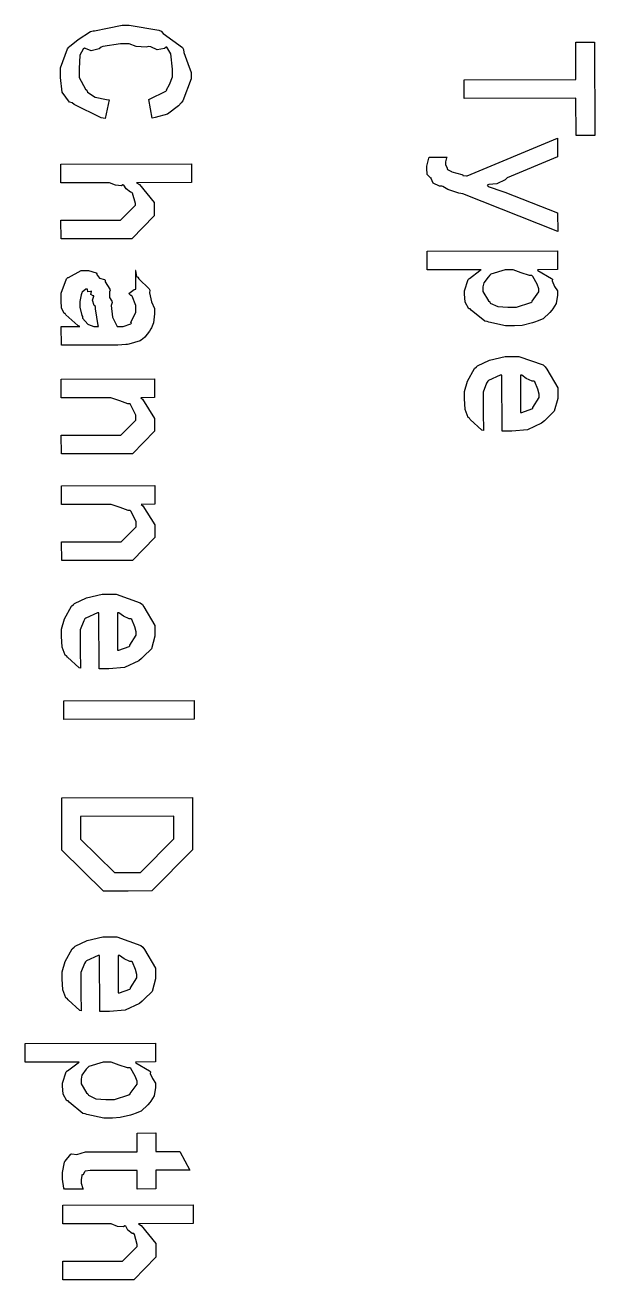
# Model space of a CAD drawing. Extents: x 0.2 to 11.6, y 0.3 to 16.2.
# Drawn here: x 8.852 to 9.276, y 3.294 to 4.228 of the extents above; entities that cross this region are included whole.
import ezdxf

# ---------------------------------------------------------------- set-up
doc = ezdxf.new("R2010")
doc.units = 0
doc.header["$MEASUREMENT"] = 0

msp = doc.modelspace()

# ---------------------------------------------------------------- linework, layer by layer
at = {"color": 0}
for p, q in [((8.89111, 4.21696), (8.90028, 4.22282)), ((8.90028, 4.22282), (8.90224, 4.22347)), ((8.90224, 4.22347), (8.90332, 4.22336)), ((8.90332, 4.22336), (8.91308, 4.22537)), ((8.91308, 4.22537), (8.92383, 4.2276)), ((8.92383, 4.2276), (8.9274, 4.2276)), ((8.9274, 4.2276), (8.92919, 4.22765)), ((8.92919, 4.22765), (8.95117, 4.22385)), ((8.95117, 4.22385), (8.95301, 4.22304)), ((8.95301, 4.22304), (8.95438, 4.22146)), ((8.88476, 4.21169), (8.89111, 4.21696)), ((8.92264, 4.21371), (8.90967, 4.21175)), ((8.9274, 4.21371), (8.92264, 4.21371)), ((8.92914, 4.21371), (8.9274, 4.21371)), ((8.93446, 4.21175), (8.92914, 4.21371)), ((8.95438, 4.22146), (8.96875, 4.21104)), ((9.26183, 4.18712), (9.26183, 4.2149)), ((9.26183, 4.2149), (9.27572, 4.2149)), ((9.27572, 4.2149), (9.27593, 4.14546)), ((8.87815, 4.19586), (8.88319, 4.21001)), ((8.88319, 4.21001), (8.88422, 4.21132)), ((8.88422, 4.21132), (8.88476, 4.21169)), ((8.89253, 4.20524), (8.89204, 4.19515)), ((8.89497, 4.20985), (8.89253, 4.20524)), ((8.89594, 4.21044), (8.89497, 4.20985)), ((8.8966, 4.21018), (8.89594, 4.21044)), ((8.90076, 4.20839), (8.8966, 4.21018)), ((8.90685, 4.21007), (8.90076, 4.20839)), ((8.90831, 4.21132), (8.90685, 4.21007)), ((8.90967, 4.21175), (8.90831, 4.21132)), ((8.94174, 4.2111), (8.93446, 4.21175)), ((8.9439, 4.21175), (8.94174, 4.2111)), ((8.94521, 4.21143), (8.9439, 4.21175)), ((8.94992, 4.20915), (8.94521, 4.21143)), ((8.9554, 4.21013), (8.94992, 4.20915)), ((8.95671, 4.2111), (8.9554, 4.21013)), ((8.95714, 4.21126), (8.95671, 4.2111)), ((8.96024, 4.20622), (8.95714, 4.21126)), ((8.96149, 4.19476), (8.96024, 4.20622)), ((8.96875, 4.21104), (8.96972, 4.20958)), ((8.96972, 4.20958), (8.96994, 4.20731)), ((8.96994, 4.20731), (8.97288, 4.19906)), ((8.87815, 4.19069), (8.87815, 4.19586)), ((8.89204, 4.19515), (8.89204, 4.19179)), ((8.96149, 4.19092), (8.96149, 4.19476)), ((8.97288, 4.19906), (8.97537, 4.19233)), ((8.87815, 4.18864), (8.87815, 4.19069)), ((8.87929, 4.17785), (8.87815, 4.18864)), ((8.89204, 4.19179), (8.89204, 4.18864)), ((8.89204, 4.18864), (8.89671, 4.18007)), ((8.95915, 4.18354), (8.96149, 4.18907)), ((8.96149, 4.18907), (8.96149, 4.19092)), ((8.97537, 4.18772), (8.96907, 4.17122)), ((8.97537, 4.19233), (8.97537, 4.19006)), ((8.97537, 4.19006), (8.97537, 4.18772)), ((9.1785, 4.1869), (9.26183, 4.18712)), ((9.1785, 4.17301), (9.1785, 4.1869)), ((9.1785, 4.1869), (9.1785, 4.1869)), ((8.88465, 4.17031), (8.87929, 4.17785)), ((8.89671, 4.18007), (8.89768, 4.17919)), ((8.89768, 4.17919), (8.89811, 4.17774)), ((8.89811, 4.17774), (8.90386, 4.17393)), ((8.94439, 4.17264), (8.95643, 4.17844)), ((8.95643, 4.17844), (8.95714, 4.17919)), ((8.95703, 4.17936), (8.95915, 4.18354)), ((8.95714, 4.17919), (8.95703, 4.17936)), ((8.88683, 4.16986), (8.88465, 4.17031)), ((8.88824, 4.16846), (8.88683, 4.16986)), ((8.90821, 4.15869), (8.88824, 4.16846)), ((8.90386, 4.17393), (8.91233, 4.17236)), ((8.91417, 4.17204), (8.91135, 4.15815)), ((8.91233, 4.17236), (8.91417, 4.17204)), ((8.91417, 4.17204), (8.91417, 4.17204)), ((8.94368, 4.17225), (8.94439, 4.17264)), ((8.94629, 4.15836), (8.94368, 4.17225)), ((8.96599, 4.16754), (8.95779, 4.16146)), ((8.96778, 4.16986), (8.96599, 4.16754)), ((8.96907, 4.17122), (8.96778, 4.16986)), ((9.26183, 4.17324), (9.1785, 4.17301)), ((9.26204, 4.14546), (9.26183, 4.17324)), ((8.91135, 4.15815), (8.90821, 4.15869)), ((8.94857, 4.1589), (8.94629, 4.15836)), ((8.95779, 4.16146), (8.94857, 4.1589)), ((9.18078, 4.1154), (9.24804, 4.14339)), ((9.24804, 4.14339), (9.24804, 4.1295)), ((9.27593, 4.14546), (9.26204, 4.14546)), ((9.15082, 4.12256), (9.15224, 4.12869)), ((9.15224, 4.12869), (9.15256, 4.12929)), ((9.15256, 4.12929), (9.16581, 4.12929)), ((9.15256, 4.12929), (9.15256, 4.12929)), ((9.16553, 4.1289), (9.16471, 4.12597)), ((9.16581, 4.12929), (9.16553, 4.1289)), ((9.24804, 4.1295), (9.21072, 4.11388)), ((8.87831, 4.12418), (8.97553, 4.1244)), ((8.87831, 4.11029), (8.87831, 4.12418)), ((8.87831, 4.12418), (8.87831, 4.12418)), ((8.97553, 4.1244), (8.97553, 4.11051)), ((9.15082, 4.12104), (9.15082, 4.12256)), ((9.15082, 4.12256), (9.15082, 4.12256)), ((9.15115, 4.11643), (9.15082, 4.12104)), ((9.16471, 4.12597), (9.16471, 4.12494)), ((9.16471, 4.12494), (9.16471, 4.12392)), ((9.16471, 4.12392), (9.16581, 4.1211)), ((9.16581, 4.1211), (9.16601, 4.12082)), ((9.16601, 4.12082), (9.16613, 4.12011)), ((9.16613, 4.12011), (9.16911, 4.1186)), ((8.91303, 4.11029), (8.87831, 4.11029)), ((8.9145, 4.11029), (8.91303, 4.11029)), ((8.919, 4.1084), (8.9145, 4.11029)), ((8.97553, 4.11051), (8.93474, 4.11029)), ((8.93474, 4.11029), (8.93679, 4.1091)), ((9.15349, 4.11399), (9.15115, 4.11643)), ((9.15365, 4.1141), (9.15349, 4.11399)), ((9.15408, 4.11356), (9.15365, 4.1141)), ((9.1556, 4.11003), (9.15408, 4.11356)), ((9.16032, 4.10781), (9.1556, 4.11003)), ((9.16911, 4.1186), (9.16949, 4.11843)), ((9.16949, 4.11843), (9.16949, 4.11843)), ((9.16949, 4.11843), (9.17682, 4.11638)), ((9.17682, 4.11638), (9.17796, 4.11604)), ((9.17785, 4.11604), (9.17751, 4.11572)), ((9.17751, 4.11572), (9.18044, 4.1155)), ((9.17796, 4.11604), (9.17785, 4.11604)), ((9.18044, 4.1155), (9.18078, 4.1154)), ((9.20281, 4.10949), (9.19706, 4.10889)), ((9.20915, 4.11236), (9.20281, 4.10949)), ((9.21072, 4.11388), (9.20915, 4.11236)), ((8.92356, 4.10813), (8.919, 4.1084)), ((8.92453, 4.10878), (8.92356, 4.10813)), ((8.92524, 4.1085), (8.92453, 4.10878)), ((8.92692, 4.10568), (8.92524, 4.1085)), ((8.93012, 4.10325), (8.92692, 4.10568)), ((8.93126, 4.10314), (8.93012, 4.10325)), ((8.93169, 4.10249), (8.93126, 4.10314)), ((8.93386, 4.09489), (8.93169, 4.10249)), ((8.93679, 4.1091), (8.94775, 4.09571)), ((9.16189, 4.10781), (9.16032, 4.10781)), ((9.1626, 4.10747), (9.16189, 4.10781)), ((9.16635, 4.10525), (9.1626, 4.10747)), ((9.17464, 4.10254), (9.16635, 4.10525)), ((9.17751, 4.10194), (9.17464, 4.10254)), ((9.24826, 4.07394), (9.17751, 4.10194)), ((9.19706, 4.10889), (9.19575, 4.10846)), ((9.19575, 4.10846), (9.19635, 4.10758)), ((9.19635, 4.10758), (9.20747, 4.10379)), ((9.20747, 4.10379), (9.20876, 4.10325)), ((9.20876, 4.10325), (9.24804, 4.08783)), ((8.92279, 4.08251), (8.93386, 4.09358)), ((8.93386, 4.09358), (8.93386, 4.09489)), ((8.93386, 4.09489), (8.93386, 4.09489)), ((8.94775, 4.09571), (8.94775, 4.09119)), ((8.94775, 4.09119), (8.94775, 4.08556)), ((8.87853, 4.06863), (8.87831, 4.08251)), ((8.87831, 4.08251), (8.91846, 4.08251)), ((8.91846, 4.08251), (8.92279, 4.08251)), ((8.94775, 4.08556), (8.93126, 4.06863)), ((9.24804, 4.08783), (9.24826, 4.07394)), ((8.9215, 4.06863), (8.87853, 4.06863)), ((8.93126, 4.06863), (8.9215, 4.06863)), ((9.15093, 4.05929), (9.24815, 4.05951)), ((9.15093, 4.04542), (9.15093, 4.05929)), ((9.15093, 4.05929), (9.15093, 4.05929)), ((9.24815, 4.05951), (9.24815, 4.04563)), ((8.8839, 4.03982), (8.8935, 4.04487)), ((8.8935, 4.04487), (8.89671, 4.04487)), ((8.89671, 4.04487), (8.89882, 4.04487)), ((8.89882, 4.04487), (8.90451, 4.04324)), ((8.93403, 4.04487), (8.93397, 4.04487)), ((8.93397, 4.04487), (8.93474, 4.04058)), ((8.93403, 4.03099), (8.93403, 4.04487)), ((9.19129, 4.04542), (9.15093, 4.04542)), ((9.18251, 4.03896), (9.19037, 4.04497)), ((9.19037, 4.04497), (9.19129, 4.04542)), ((9.20915, 4.04542), (9.1984, 4.04215)), ((9.213, 4.04542), (9.20915, 4.04542)), ((9.215, 4.04542), (9.213, 4.04542)), ((9.213, 4.04542), (9.213, 4.04542)), ((9.22108, 4.04318), (9.215, 4.04542)), ((9.24815, 4.04563), (9.23318, 4.04542)), ((9.23318, 4.04542), (9.23335, 4.04492)), ((9.23335, 4.04492), (9.2436, 4.03911)), ((8.87847, 4.0281), (8.8826, 4.03879)), ((8.8826, 4.03879), (8.88346, 4.03967)), ((8.88346, 4.03967), (8.8839, 4.03982)), ((8.90451, 4.04324), (8.90517, 4.04292)), ((8.90517, 4.04292), (8.90494, 4.04221)), ((8.90494, 4.04221), (8.90701, 4.03917)), ((8.90701, 4.03917), (8.91086, 4.03825)), ((8.91086, 4.03825), (8.91124, 4.03771)), ((8.91124, 4.03771), (8.91119, 4.03662)), ((8.91119, 4.03662), (8.91471, 4.03103)), ((8.93474, 4.04058), (8.93554, 4.0401)), ((8.93554, 4.0401), (8.93642, 4.03879)), ((8.93642, 4.03879), (8.94412, 4.03142)), ((9.17871, 4.02979), (9.18158, 4.03825)), ((9.18158, 4.03825), (9.18218, 4.0389)), ((9.18218, 4.0389), (9.18251, 4.03896)), ((9.19319, 4.03581), (9.1926, 4.03276)), ((9.19646, 4.04015), (9.19319, 4.03581)), ((9.1976, 4.0415), (9.19646, 4.04015)), ((9.1984, 4.04215), (9.1976, 4.0415)), ((9.22721, 4.04118), (9.22108, 4.04318)), ((9.22885, 4.04129), (9.22721, 4.04118)), ((9.22971, 4.04058), (9.22885, 4.04129)), ((9.23286, 4.03494), (9.22971, 4.04058)), ((9.23426, 4.03131), (9.23286, 4.03494)), ((9.2436, 4.03911), (9.24425, 4.03847)), ((9.24425, 4.03847), (9.24403, 4.03728)), ((9.24403, 4.03728), (9.24588, 4.03315)), ((8.87847, 4.02425), (8.87847, 4.0281)), ((8.8935, 4.02696), (8.89236, 4.02186)), ((8.89388, 4.02838), (8.8935, 4.02696)), ((8.89415, 4.02881), (8.89388, 4.02838)), ((8.89697, 4.03099), (8.89415, 4.02881)), ((8.898, 4.03099), (8.89697, 4.03099)), ((8.89806, 4.03099), (8.898, 4.03099)), ((8.89839, 4.02914), (8.89806, 4.03099)), ((8.90039, 4.02935), (8.89839, 4.02914)), ((8.90082, 4.02968), (8.90039, 4.02935)), ((8.90067, 4.02707), (8.90104, 4.02946)), ((8.9024, 4.0261), (8.90067, 4.02707)), ((8.90104, 4.02946), (8.90082, 4.02968)), ((8.90196, 4.02289), (8.90289, 4.02582)), ((8.90278, 4.02621), (8.9024, 4.0261)), ((8.90289, 4.02582), (8.90278, 4.02621)), ((8.91493, 4.03033), (8.91444, 4.02914)), ((8.91444, 4.02914), (8.9145, 4.0249)), ((8.91471, 4.03103), (8.91493, 4.03033)), ((8.92882, 4.02794), (8.933, 4.03076)), ((8.9305, 4.02636), (8.92882, 4.02794)), ((8.93099, 4.02642), (8.9305, 4.02636)), ((8.93147, 4.02588), (8.93099, 4.02642)), ((8.93403, 4.01893), (8.93147, 4.02588)), ((8.933, 4.03076), (8.93403, 4.03099)), ((8.94412, 4.03142), (8.94467, 4.03033)), ((8.94467, 4.03033), (8.94433, 4.02826)), ((8.94433, 4.02826), (8.94575, 4.02165)), ((9.17871, 4.02772), (9.17871, 4.02979)), ((9.17871, 4.02979), (9.17871, 4.02979)), ((9.17925, 4.02143), (9.17871, 4.02772)), ((9.1926, 4.03276), (9.1926, 4.03174)), ((9.1926, 4.03174), (9.1926, 4.02924)), ((9.1926, 4.02924), (9.19672, 4.02246)), ((9.22917, 4.02208), (9.23426, 4.02903)), ((9.23426, 4.02903), (9.23426, 4.03131)), ((9.23426, 4.03131), (9.23426, 4.03131)), ((9.24588, 4.03315), (9.24815, 4.02983)), ((9.24815, 4.02664), (9.24701, 4.02035)), ((9.24815, 4.02983), (9.24815, 4.02869)), ((9.24815, 4.02869), (9.24815, 4.02664)), ((8.87847, 4.02251), (8.87847, 4.02425)), ((8.87885, 4.01719), (8.87847, 4.02251)), ((8.88075, 4.01303), (8.87885, 4.01719)), ((8.89236, 4.02186), (8.89236, 4.02013)), ((8.89236, 4.02013), (8.89236, 4.01779)), ((8.89236, 4.01779), (8.89399, 4.0115)), ((8.90315, 4.01888), (8.90196, 4.02289)), ((8.90408, 4.01818), (8.90315, 4.01888)), ((8.90419, 4.01654), (8.90408, 4.01818)), ((8.90603, 4.00407), (8.90419, 4.01654)), ((8.9145, 4.0249), (8.91629, 4.02219)), ((8.91644, 4.02121), (8.91585, 4.01888)), ((8.91585, 4.01888), (8.91683, 4.01015)), ((8.91629, 4.02219), (8.91644, 4.02121)), ((8.93403, 4.01644), (8.93403, 4.01893)), ((8.93403, 4.01389), (8.93403, 4.01644)), ((8.94575, 4.02165), (8.94792, 4.01676)), ((8.94792, 4.01676), (8.94792, 4.01514)), ((9.18212, 4.01654), (9.17925, 4.02143)), ((9.18306, 4.01654), (9.18212, 4.01654)), ((9.18381, 4.01551), (9.18306, 4.01654)), ((9.19672, 4.02246), (9.1976, 4.02175)), ((9.1976, 4.02175), (9.19803, 4.02072)), ((9.19803, 4.02072), (9.20356, 4.01818)), ((9.20356, 4.01818), (9.2111, 4.01764)), ((9.2111, 4.01764), (9.21365, 4.01764)), ((9.21365, 4.01764), (9.2175, 4.01764)), ((9.2175, 4.01764), (9.22819, 4.02111)), ((9.22819, 4.02111), (9.22906, 4.02175)), ((9.22906, 4.02175), (9.22917, 4.02208)), ((9.24453, 4.01644), (9.24382, 4.01546)), ((9.24701, 4.02035), (9.24453, 4.01644)), ((8.88151, 4.01297), (8.88075, 4.01303)), ((8.88206, 4.0121), (8.88151, 4.01297)), ((8.89106, 4.00396), (8.88206, 4.0121)), ((8.89399, 4.0115), (8.89432, 4.01079)), ((8.89432, 4.01079), (8.89447, 4.0095)), ((8.89447, 4.0095), (8.89844, 4.00504)), ((8.91683, 4.01015), (8.91976, 4.00418)), ((8.93039, 4.00624), (8.93403, 4.01389)), ((8.94792, 4.01286), (8.94726, 4.00603)), ((8.94792, 4.01514), (8.94792, 4.01286)), ((9.19401, 4.00726), (9.18381, 4.01551)), ((9.19564, 4.007), (9.19401, 4.00726)), ((9.197, 4.00646), (9.19564, 4.007)), ((9.23167, 4.00678), (9.22939, 4.00603)), ((9.23296, 4.00726), (9.23167, 4.00678)), ((9.23747, 4.00894), (9.23296, 4.00726)), ((9.2424, 4.01367), (9.23747, 4.00894)), ((9.24382, 4.01546), (9.2424, 4.01367)), ((8.87869, 3.98932), (8.87847, 4.00321)), ((8.87847, 4.00321), (8.88194, 4.00321)), ((8.88194, 4.00321), (8.88976, 4.00321)), ((8.88976, 4.00321), (8.89236, 4.00321)), ((8.89236, 4.00321), (8.89106, 4.00396)), ((8.89236, 4.00321), (8.89236, 4.00321)), ((8.89844, 4.00504), (8.89887, 4.00472)), ((8.89887, 4.00472), (8.89887, 4.00472)), ((8.89887, 4.00472), (8.90294, 4.00321)), ((8.90294, 4.00321), (8.90429, 4.00321)), ((8.90429, 4.00321), (8.90625, 4.00321)), ((8.90625, 4.00321), (8.90603, 4.00407)), ((8.90625, 4.00321), (8.90625, 4.00321)), ((8.91976, 4.00418), (8.92014, 4.00321)), ((8.92014, 4.00321), (8.92074, 4.00321)), ((8.92074, 4.00321), (8.92204, 4.00321)), ((8.92204, 4.00321), (8.92253, 4.00321)), ((8.92253, 4.00321), (8.92458, 4.00321)), ((8.92458, 4.00321), (8.93033, 4.00537)), ((8.93033, 4.00537), (8.93078, 4.00581)), ((8.93078, 4.00581), (8.93039, 4.00624)), ((8.94418, 3.99994), (8.94081, 3.99528)), ((8.94532, 4.00147), (8.94418, 3.99994)), ((8.94575, 4.00233), (8.94532, 4.00147)), ((8.94726, 4.00603), (8.94575, 4.00233)), ((9.20947, 4.00375), (9.197, 4.00646)), ((9.21408, 4.00375), (9.20947, 4.00375)), ((9.21599, 4.00375), (9.21408, 4.00375)), ((9.22179, 4.00412), (9.21599, 4.00375)), ((9.22939, 4.00603), (9.22179, 4.00412)), ((8.88081, 3.98932), (8.87869, 3.98932)), ((8.88715, 3.98932), (8.88081, 3.98932)), ((8.88997, 3.98932), (8.88715, 3.98932)), ((8.89324, 3.98932), (8.88997, 3.98932)), ((8.90315, 3.98932), (8.89324, 3.98932)), ((8.90756, 3.98932), (8.90315, 3.98932)), ((8.91862, 3.98932), (8.90756, 3.98932)), ((8.92062, 3.98932), (8.91862, 3.98932)), ((8.92665, 3.98981), (8.92062, 3.98932)), ((8.92796, 3.98996), (8.92665, 3.98981)), ((8.92899, 3.99013), (8.92796, 3.98996)), ((8.93728, 3.99268), (8.92899, 3.99013)), ((8.93837, 3.99343), (8.93728, 3.99268)), ((8.93901, 3.99382), (8.93837, 3.99343)), ((8.94081, 3.99528), (8.93901, 3.99382)), ((9.19743, 3.97829), (9.20899, 3.98096)), ((9.20899, 3.98096), (9.21289, 3.98096)), ((9.21289, 3.98096), (9.2194, 3.98096)), ((9.2194, 3.98096), (9.23742, 3.97467)), ((9.18099, 3.96262), (9.18619, 3.97206)), ((9.18619, 3.97206), (9.18772, 3.97336)), ((9.18772, 3.97336), (9.18847, 3.97412)), ((9.18847, 3.97412), (9.19743, 3.97829)), ((9.23742, 3.97467), (9.23893, 3.97336)), ((9.23893, 3.97336), (9.24007, 3.97157)), ((9.24007, 3.97157), (9.24826, 3.95763)), ((8.87858, 3.96408), (8.94803, 3.96431)), ((8.87858, 3.95019), (8.87858, 3.96408)), ((8.87858, 3.96408), (8.87858, 3.96408)), ((8.94803, 3.96431), (8.94803, 3.95042)), ((9.17882, 3.95492), (9.18099, 3.96262)), ((9.19532, 3.96104), (9.19271, 3.95454)), ((9.19618, 3.96251), (9.19532, 3.96104)), ((9.19678, 3.96322), (9.19618, 3.96251)), ((9.20546, 3.96701), (9.19678, 3.96322)), ((9.2066, 3.96707), (9.20546, 3.96701)), ((9.20682, 3.9254), (9.2066, 3.96707)), ((9.22049, 3.96707), (9.22049, 3.93929)), ((9.22151, 3.96701), (9.22049, 3.96707)), ((9.22049, 3.96707), (9.22049, 3.96707)), ((9.22483, 3.96463), (9.22151, 3.96701)), ((9.22911, 3.96262), (9.22483, 3.96463)), ((9.23047, 3.96272), (9.22911, 3.96262)), ((9.23112, 3.96207), (9.23047, 3.96272)), ((9.2334, 3.95665), (9.23112, 3.96207)), ((9.17882, 3.95231), (9.17882, 3.95492)), ((9.17882, 3.94965), (9.17882, 3.95231)), ((9.19271, 3.95454), (9.19271, 3.95231)), ((9.19271, 3.95231), (9.19271, 3.95036)), ((9.23438, 3.95296), (9.2334, 3.95665)), ((9.23438, 3.95047), (9.23438, 3.95296)), ((9.23438, 3.95296), (9.23438, 3.95296)), ((9.24826, 3.95763), (9.24826, 3.95296)), ((9.24826, 3.95296), (9.24826, 3.94982)), ((8.91331, 3.95019), (8.87858, 3.95019)), ((8.91553, 3.95019), (8.91331, 3.95019)), ((8.92225, 3.94792), (8.91553, 3.95019)), ((8.92828, 3.94564), (8.92225, 3.94792)), ((8.92979, 3.94564), (8.92828, 3.94564)), ((8.9305, 3.94488), (8.92979, 3.94564)), ((8.93414, 3.93733), (8.9305, 3.94488)), ((8.94803, 3.95042), (8.93782, 3.95019)), ((8.93782, 3.95019), (8.93918, 3.94911)), ((8.93918, 3.94911), (8.94803, 3.93494)), ((9.17925, 3.94162), (9.17882, 3.94965)), ((9.18158, 3.93549), (9.17925, 3.94162)), ((9.19271, 3.95036), (9.19271, 3.94596)), ((9.19271, 3.94596), (9.19271, 3.9445)), ((9.19271, 3.9445), (9.19271, 3.94319)), ((9.19271, 3.94319), (9.19271, 3.94026)), ((9.22146, 3.9394), (9.22906, 3.94211)), ((9.22906, 3.94211), (9.2296, 3.94254)), ((9.2296, 3.94293), (9.23438, 3.95047)), ((9.2296, 3.94254), (9.2296, 3.94293)), ((9.24826, 3.94982), (9.24571, 3.94038)), ((8.92307, 3.92242), (8.93414, 3.93349)), ((8.93414, 3.93457), (8.93414, 3.93733)), ((8.93414, 3.93349), (8.93414, 3.93457)), ((8.94803, 3.93494), (8.94803, 3.93024)), ((9.18251, 3.93517), (9.18158, 3.93549)), ((9.18317, 3.93403), (9.18251, 3.93517)), ((9.19179, 3.92621), (9.18317, 3.93403)), ((9.19271, 3.94026), (9.19271, 3.93929)), ((9.19271, 3.93929), (9.19293, 3.92583)), ((9.19271, 3.93929), (9.19271, 3.93929)), ((9.22049, 3.93929), (9.22146, 3.9394)), ((9.23828, 3.93321), (9.23628, 3.93126)), ((9.2399, 3.93451), (9.23828, 3.93321)), ((9.24571, 3.94038), (9.2399, 3.93451)), ((8.94803, 3.92546), (8.93153, 3.90853)), ((8.94803, 3.93024), (8.94803, 3.92546)), ((9.19293, 3.92583), (9.19179, 3.92621)), ((9.20742, 3.9254), (9.20682, 3.9254)), ((9.20925, 3.9254), (9.20742, 3.9254)), ((9.21007, 3.9254), (9.20925, 3.9254)), ((9.21397, 3.9254), (9.21007, 3.9254)), ((9.22569, 3.92638), (9.21397, 3.9254)), ((9.23628, 3.93126), (9.22569, 3.92638)), ((8.87879, 3.90853), (8.87858, 3.92242)), ((8.87858, 3.92242), (8.91721, 3.92242)), ((8.91721, 3.92242), (8.92307, 3.92242)), ((8.92046, 3.90853), (8.87879, 3.90853)), ((8.93153, 3.90853), (8.92046, 3.90853)), ((8.87875, 3.88476), (8.94819, 3.88499)), ((8.87875, 3.87088), (8.87875, 3.88476)), ((8.87875, 3.88476), (8.87875, 3.88476)), ((8.94819, 3.88499), (8.94819, 3.8711)), ((8.91347, 3.87088), (8.87875, 3.87088)), ((8.91569, 3.87088), (8.91347, 3.87088)), ((8.92242, 3.8686), (8.91569, 3.87088)), ((8.92844, 3.86632), (8.92242, 3.8686)), ((8.94819, 3.8711), (8.93799, 3.87088)), ((8.93799, 3.87088), (8.93935, 3.86979)), ((8.93935, 3.86979), (8.94819, 3.85563)), ((8.92996, 3.86632), (8.92844, 3.86632)), ((8.93067, 3.86556), (8.92996, 3.86632)), ((8.93431, 3.85801), (8.93067, 3.86556)), ((8.93431, 3.85525), (8.93431, 3.85801)), ((8.92324, 3.8431), (8.93431, 3.85417)), ((8.93431, 3.85417), (8.93431, 3.85525)), ((8.94819, 3.85563), (8.94819, 3.85092)), ((8.94819, 3.85092), (8.94819, 3.84614)), ((8.87896, 3.82921), (8.87875, 3.8431)), ((8.87875, 3.8431), (8.91738, 3.8431)), ((8.91738, 3.8431), (8.92324, 3.8431)), ((8.94819, 3.84614), (8.93169, 3.82921)), ((8.92062, 3.82921), (8.87896, 3.82921)), ((8.93169, 3.82921), (8.92062, 3.82921)), ((8.88851, 3.79719), (8.89746, 3.80138)), ((8.89746, 3.80138), (8.90901, 3.80404)), ((8.90901, 3.80404), (8.91293, 3.80404)), ((8.91293, 3.80404), (8.91943, 3.80404)), ((8.91943, 3.80404), (8.93744, 3.79775)), ((8.88103, 3.78569), (8.88624, 3.79514)), ((8.88624, 3.79514), (8.88775, 3.79644)), ((8.88775, 3.79644), (8.88851, 3.79719)), ((8.93744, 3.79775), (8.93897, 3.79644)), ((8.93897, 3.79644), (8.94011, 3.79465)), ((8.94011, 3.79465), (8.94829, 3.78071)), ((8.87885, 3.778), (8.88103, 3.78569)), ((8.89535, 3.78413), (8.89274, 3.77761)), ((8.89621, 3.7856), (8.89535, 3.78413)), ((8.89681, 3.78629), (8.89621, 3.7856)), ((8.90549, 3.7901), (8.89681, 3.78629)), ((8.90662, 3.79015), (8.90549, 3.7901)), ((8.90685, 3.74849), (8.90662, 3.79015)), ((8.92051, 3.79015), (8.92051, 3.76237)), ((8.92156, 3.7901), (8.92051, 3.79015)), ((8.92051, 3.79015), (8.92051, 3.79015)), ((8.92486, 3.78771), (8.92156, 3.7901)), ((8.92914, 3.78569), (8.92486, 3.78771)), ((8.9305, 3.78581), (8.92914, 3.78569)), ((8.93115, 3.78515), (8.9305, 3.78581)), ((8.93343, 3.77974), (8.93115, 3.78515)), ((8.87885, 3.77539), (8.87885, 3.778)), ((8.87885, 3.77274), (8.87885, 3.77539)), ((8.89274, 3.77761), (8.89274, 3.77539)), ((8.89274, 3.77539), (8.89274, 3.77344)), ((8.89274, 3.77344), (8.89274, 3.76904)), ((8.92964, 3.766), (8.9344, 3.77354)), ((8.9344, 3.77604), (8.93343, 3.77974)), ((8.9344, 3.77354), (8.9344, 3.77604)), ((8.9344, 3.77604), (8.9344, 3.77604)), ((8.94829, 3.78071), (8.94829, 3.77604)), ((8.94829, 3.77604), (8.94829, 3.77289)), ((8.87929, 3.76471), (8.87885, 3.77274)), ((8.88162, 3.75857), (8.87929, 3.76471)), ((8.89274, 3.76904), (8.89274, 3.76758)), ((8.89274, 3.76758), (8.89274, 3.76628)), ((8.89274, 3.76628), (8.89274, 3.76335)), ((8.9215, 3.76247), (8.9291, 3.76519)), ((8.9291, 3.76519), (8.92964, 3.76563)), ((8.92964, 3.76563), (8.92964, 3.766)), ((8.94829, 3.77289), (8.94575, 3.76346)), ((8.88254, 3.75825), (8.88162, 3.75857)), ((8.88319, 3.75711), (8.88254, 3.75825)), ((8.89182, 3.74929), (8.88319, 3.75711)), ((8.89274, 3.76335), (8.89274, 3.76237)), ((8.89274, 3.76237), (8.89296, 3.74892)), ((8.89274, 3.76237), (8.89274, 3.76237)), ((8.92051, 3.76237), (8.9215, 3.76247)), ((8.93832, 3.75629), (8.93631, 3.75435)), ((8.93994, 3.7576), (8.93832, 3.75629)), ((8.94575, 3.76346), (8.93994, 3.7576)), ((8.89296, 3.74892), (8.89182, 3.74929)), ((8.90744, 3.74849), (8.90685, 3.74849)), ((8.90929, 3.74849), (8.90744, 3.74849)), ((8.9101, 3.74849), (8.90929, 3.74849)), ((8.91401, 3.74849), (8.9101, 3.74849)), ((8.92572, 3.74946), (8.91401, 3.74849)), ((8.93631, 3.75435), (8.92572, 3.74946)), ((8.88043, 3.72467), (8.97765, 3.72488)), ((8.88043, 3.71078), (8.88043, 3.72467)), ((8.88043, 3.72467), (8.88043, 3.72467)), ((8.97765, 3.72488), (8.97765, 3.71099)), ((8.97765, 3.71099), (8.88043, 3.71078)), ((8.87913, 3.65246), (8.97635, 3.65267)), ((8.87913, 3.62207), (8.87913, 3.65246)), ((8.87913, 3.65246), (8.87913, 3.65246)), ((8.97635, 3.65267), (8.97635, 3.62381)), ((8.96246, 3.63878), (8.89301, 3.63857)), ((8.89301, 3.63857), (8.89301, 3.62272)), ((8.89301, 3.63857), (8.89301, 3.63857)), ((8.96246, 3.62315), (8.96246, 3.63878)), ((8.97635, 3.62381), (8.97635, 3.61382)), ((8.87913, 3.61361), (8.87913, 3.62207)), ((8.89301, 3.62272), (8.89301, 3.62185)), ((8.89301, 3.62185), (8.91818, 3.5969)), ((8.93772, 3.5969), (8.96246, 3.62207)), ((8.96246, 3.62207), (8.96246, 3.62315)), ((8.90994, 3.58301), (8.87913, 3.61361)), ((8.97635, 3.61382), (8.94596, 3.58322)), ((8.91818, 3.5969), (8.9286, 3.5969)), ((8.9286, 3.5969), (8.93772, 3.5969)), ((8.92839, 3.58301), (8.90994, 3.58301)), ((8.94596, 3.58322), (8.92839, 3.58301)), ((8.88151, 3.53065), (8.88672, 3.5401)), ((8.88672, 3.5401), (8.88824, 3.54139)), ((8.88824, 3.54139), (8.889, 3.54215)), ((8.889, 3.54215), (8.89794, 3.54633)), ((8.89794, 3.54633), (8.9095, 3.54899)), ((8.9095, 3.54899), (8.91342, 3.54899)), ((8.91342, 3.54899), (8.91992, 3.54899)), ((8.91992, 3.54899), (8.93793, 3.54269)), ((8.93793, 3.54269), (8.93946, 3.54139)), ((8.93946, 3.54139), (8.9406, 3.53961)), ((8.87935, 3.52294), (8.88151, 3.53065)), ((8.89671, 3.53054), (8.89583, 3.52908)), ((8.89729, 3.53125), (8.89671, 3.53054)), ((8.90597, 3.53504), (8.89729, 3.53125)), ((8.90712, 3.5351), (8.90597, 3.53504)), ((8.90733, 3.49343), (8.90712, 3.5351)), ((8.92101, 3.5351), (8.92101, 3.50732)), ((8.92204, 3.53504), (8.92101, 3.5351)), ((8.92101, 3.5351), (8.92101, 3.5351)), ((8.92535, 3.53267), (8.92204, 3.53504)), ((8.92964, 3.53065), (8.92535, 3.53267)), ((8.93099, 3.53076), (8.92964, 3.53065)), ((8.93164, 3.53011), (8.93099, 3.53076)), ((8.9406, 3.53961), (8.94879, 3.52567)), ((8.87935, 3.52035), (8.87935, 3.52294)), ((8.89583, 3.52908), (8.89324, 3.52257)), ((8.89324, 3.52257), (8.89324, 3.52035)), ((8.93392, 3.52468), (8.93164, 3.53011)), ((8.9349, 3.521), (8.93392, 3.52468)), ((8.94879, 3.52567), (8.94879, 3.521)), ((8.87935, 3.51768), (8.87935, 3.52035)), ((8.87978, 3.50965), (8.87935, 3.51768)), ((8.89324, 3.52035), (8.89324, 3.51839)), ((8.89324, 3.51839), (8.89324, 3.514)), ((8.89324, 3.514), (8.89324, 3.51253)), ((8.89324, 3.51253), (8.89324, 3.51124)), ((8.93012, 3.51096), (8.9349, 3.5185)), ((8.9349, 3.5185), (8.9349, 3.521)), ((8.9349, 3.521), (8.9349, 3.521)), ((8.94879, 3.51785), (8.94624, 3.50842)), ((8.94879, 3.521), (8.94879, 3.51785)), ((8.88211, 3.50353), (8.87978, 3.50965)), ((8.88303, 3.50319), (8.88211, 3.50353)), ((8.88368, 3.50207), (8.88303, 3.50319)), ((8.89324, 3.51124), (8.89324, 3.50831)), ((8.89324, 3.50831), (8.89324, 3.50732)), ((8.89324, 3.50732), (8.89344, 3.49388)), ((8.89324, 3.50732), (8.89324, 3.50732)), ((8.92101, 3.50732), (8.92199, 3.50743)), ((8.92199, 3.50743), (8.92958, 3.51015)), ((8.92958, 3.51015), (8.93012, 3.51058)), ((8.93012, 3.51058), (8.93012, 3.51096)), ((8.94043, 3.50256), (8.93881, 3.50125)), ((8.94624, 3.50842), (8.94043, 3.50256)), ((8.89231, 3.49425), (8.88368, 3.50207)), ((8.89344, 3.49388), (8.89231, 3.49425)), ((8.90793, 3.49343), (8.90733, 3.49343)), ((8.90978, 3.49343), (8.90793, 3.49343)), ((8.9106, 3.49343), (8.90978, 3.49343)), ((8.9145, 3.49343), (8.9106, 3.49343)), ((8.92622, 3.49442), (8.9145, 3.49343)), ((8.93679, 3.49929), (8.92622, 3.49442)), ((8.93881, 3.50125), (8.93679, 3.49929)), ((8.85167, 3.46967), (8.94889, 3.46989)), ((8.85167, 3.45578), (8.85167, 3.46967)), ((8.85167, 3.46967), (8.85167, 3.46967)), ((8.94889, 3.46989), (8.94889, 3.456)), ((8.89204, 3.45578), (8.85167, 3.45578)), ((8.89111, 3.45535), (8.89204, 3.45578)), ((8.90989, 3.45578), (8.89914, 3.45253)), ((8.91374, 3.45578), (8.90989, 3.45578)), ((8.91575, 3.45578), (8.91374, 3.45578)), ((8.91374, 3.45578), (8.91374, 3.45578)), ((8.92182, 3.45356), (8.91575, 3.45578)), ((8.94889, 3.456), (8.93392, 3.45578)), ((8.93392, 3.45578), (8.93408, 3.45524)), ((8.87944, 3.44015), (8.88232, 3.44862)), ((8.88232, 3.44862), (8.88292, 3.44928)), ((8.88292, 3.44928), (8.88325, 3.44933)), ((8.88325, 3.44933), (8.89111, 3.45535)), ((8.89719, 3.45053), (8.89393, 3.44618)), ((8.89833, 3.45188), (8.89719, 3.45053)), ((8.89914, 3.45253), (8.89833, 3.45188)), ((8.92796, 3.45156), (8.92182, 3.45356)), ((8.92958, 3.45165), (8.92796, 3.45156)), ((8.93044, 3.45096), (8.92958, 3.45165)), ((8.9336, 3.44532), (8.93044, 3.45096)), ((8.93408, 3.45524), (8.94433, 3.44928)), ((8.94433, 3.44928), (8.94499, 3.44862)), ((8.94499, 3.44862), (8.94476, 3.44743)), ((8.94476, 3.44743), (8.94661, 3.44347)), ((8.87944, 3.4381), (8.87944, 3.44015)), ((8.87944, 3.44015), (8.87944, 3.44015)), ((8.87999, 3.43181), (8.87944, 3.4381)), ((8.89393, 3.44618), (8.89333, 3.44314)), ((8.89333, 3.44314), (8.89333, 3.44211)), ((8.89333, 3.44211), (8.89333, 3.43961)), ((8.89333, 3.43961), (8.89746, 3.43283)), ((8.9299, 3.43246), (8.935, 3.4394)), ((8.935, 3.44168), (8.9336, 3.44532)), ((8.935, 3.4394), (8.935, 3.44168)), ((8.935, 3.44168), (8.935, 3.44168)), ((8.94661, 3.44347), (8.94889, 3.44021)), ((8.94889, 3.43701), (8.94775, 3.43072)), ((8.94889, 3.44021), (8.94889, 3.43907)), ((8.94889, 3.43907), (8.94889, 3.43701)), ((8.88286, 3.42692), (8.87999, 3.43181)), ((8.89746, 3.43283), (8.89833, 3.43213)), ((8.89833, 3.43213), (8.89876, 3.4311)), ((8.89876, 3.4311), (8.90429, 3.42854)), ((8.90429, 3.42854), (8.91183, 3.428)), ((8.91183, 3.428), (8.91439, 3.428)), ((8.91439, 3.428), (8.91824, 3.428)), ((8.91824, 3.428), (8.92893, 3.43147)), ((8.92893, 3.43147), (8.92979, 3.43213)), ((8.92979, 3.43213), (8.9299, 3.43246)), ((8.94775, 3.43072), (8.94526, 3.42681)), ((8.88379, 3.42692), (8.88286, 3.42692)), ((8.88456, 3.42589), (8.88379, 3.42692)), ((8.89475, 3.41764), (8.88456, 3.42589)), ((8.93821, 3.41932), (8.93371, 3.41764)), ((8.94314, 3.42404), (8.93821, 3.41932)), ((8.94456, 3.42583), (8.94314, 3.42404)), ((8.94526, 3.42681), (8.94456, 3.42583)), ((8.89638, 3.41737), (8.89475, 3.41764)), ((8.89774, 3.41683), (8.89638, 3.41737)), ((8.91021, 3.41411), (8.89774, 3.41683)), ((8.91482, 3.41411), (8.91021, 3.41411)), ((8.91672, 3.41411), (8.91482, 3.41411)), ((8.92253, 3.4145), (8.91672, 3.41411)), ((8.93012, 3.41639), (8.92253, 3.4145)), ((8.9324, 3.41715), (8.93012, 3.41639)), ((8.93371, 3.41764), (8.9324, 3.41715)), ((8.93517, 3.40283), (8.94906, 3.40304)), ((8.93517, 3.38894), (8.93517, 3.40283)), ((8.94906, 3.40304), (8.94906, 3.38915)), ((8.87961, 3.37369), (8.88103, 3.38135)), ((8.88103, 3.38135), (8.88135, 3.382)), ((8.88135, 3.382), (8.88151, 3.38206)), ((8.88151, 3.38206), (8.88579, 3.38715)), ((8.88579, 3.38715), (8.88635, 3.38743)), ((8.88635, 3.38743), (8.88635, 3.38743)), ((8.88635, 3.38743), (8.89014, 3.38704)), ((8.89014, 3.38704), (8.89671, 3.38894)), ((8.89671, 3.38894), (8.89893, 3.38894)), ((8.89893, 3.38894), (8.93517, 3.38894)), ((8.94906, 3.38915), (8.96685, 3.38917)), ((8.96685, 3.38917), (8.97424, 3.37528)), ((8.87961, 3.37093), (8.87961, 3.37369)), ((8.89415, 3.37201), (8.89399, 3.37136)), ((8.89469, 3.37175), (8.89415, 3.37201)), ((8.89415, 3.37201), (8.89415, 3.37201)), ((8.89589, 3.37375), (8.89469, 3.37175)), ((8.89611, 3.3744), (8.89589, 3.37375)), ((8.89632, 3.37451), (8.89611, 3.3744)), ((8.90018, 3.37506), (8.89632, 3.37451)), ((8.90153, 3.37506), (8.90018, 3.37506)), ((8.93517, 3.37506), (8.90153, 3.37506)), ((8.93517, 3.36117), (8.93517, 3.37506)), ((8.97424, 3.37528), (8.94906, 3.37528)), ((8.94906, 3.37528), (8.94906, 3.36139)), ((8.87961, 3.36876), (8.87961, 3.37093)), ((8.88058, 3.36208), (8.87961, 3.36876)), ((8.89399, 3.37136), (8.8935, 3.36828)), ((8.8935, 3.36828), (8.8935, 3.36724)), ((8.8935, 3.36724), (8.8935, 3.36572)), ((8.8935, 3.36572), (8.89458, 3.36182)), ((8.88092, 3.36117), (8.88058, 3.36208)), ((8.89481, 3.36117), (8.88092, 3.36117)), ((8.89458, 3.36182), (8.89481, 3.36117)), ((8.89481, 3.36117), (8.89481, 3.36117)), ((8.94906, 3.36139), (8.93517, 3.36117)), ((8.87967, 3.34924), (8.97689, 3.34944)), ((8.87967, 3.33535), (8.87967, 3.34924)), ((8.87967, 3.34924), (8.87967, 3.34924)), ((8.97689, 3.34944), (8.97689, 3.33556)), ((8.91439, 3.33535), (8.87967, 3.33535)), ((8.91585, 3.33535), (8.91439, 3.33535)), ((8.92036, 3.33344), (8.91585, 3.33535)), ((8.97689, 3.33556), (8.93608, 3.33535)), ((8.93608, 3.33535), (8.93815, 3.33415)), ((8.92492, 3.33317), (8.92036, 3.33344)), ((8.92589, 3.33382), (8.92492, 3.33317)), ((8.9266, 3.33356), (8.92589, 3.33382)), ((8.92828, 3.33074), (8.9266, 3.33356)), ((8.93147, 3.32829), (8.92828, 3.33074)), ((8.93261, 3.32818), (8.93147, 3.32829)), ((8.93306, 3.32753), (8.93261, 3.32818)), ((8.93522, 3.31993), (8.93306, 3.32753)), ((8.93815, 3.33415), (8.94911, 3.32075)), ((8.92415, 3.30757), (8.93522, 3.31864)), ((8.93522, 3.31864), (8.93522, 3.31993)), ((8.93522, 3.31993), (8.93522, 3.31993)), ((8.94911, 3.32075), (8.94911, 3.31625)), ((8.94911, 3.31625), (8.94911, 3.3106)), ((8.87989, 3.29368), (8.87967, 3.30757)), ((8.87967, 3.30757), (8.91982, 3.30757)), ((8.91982, 3.30757), (8.92415, 3.30757)), ((8.94911, 3.3106), (8.93261, 3.29368)), ((8.92285, 3.29368), (8.87989, 3.29368)), ((8.93261, 3.29368), (8.92285, 3.29368))]:
    msp.add_line(p, q, dxfattribs=at)

doc.saveas('drawing.dxf')
